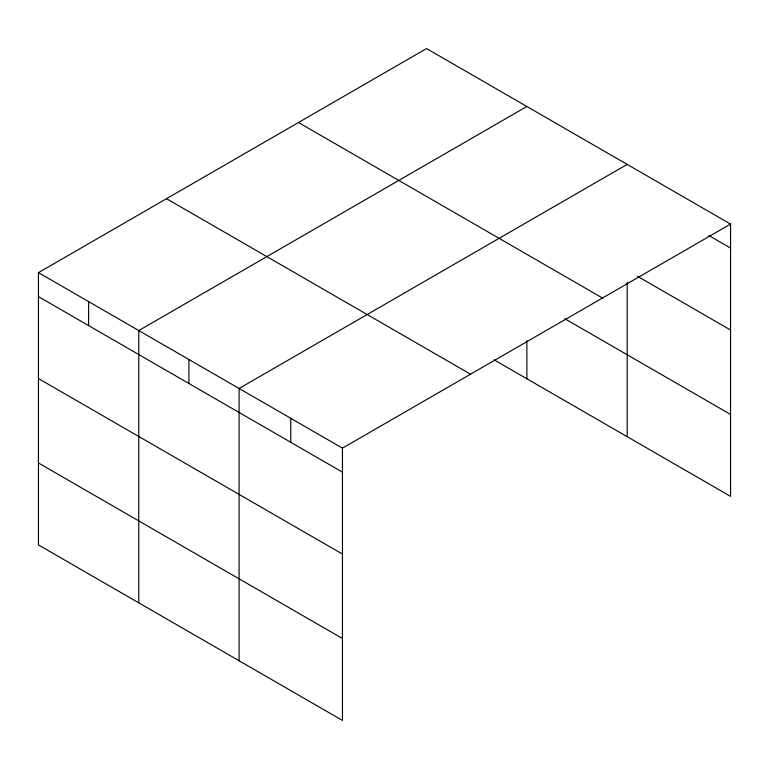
<?xml version="1.0" encoding="UTF-8"?>
<svg xmlns="http://www.w3.org/2000/svg" width="769" height="769" viewBox="0 0 769 769"><rect width="100%" height="100%" fill="white"/><g stroke="black" fill="none" stroke-linecap="round" stroke-linejoin="round"><path stroke-width="1.15" d="M730.55 224.077L426.555 48.572L38.45 272.639L38.45 544.923L342.445 720.428L342.445 448.144L730.55 224.077L730.55 496.361L494.111 359.863M526.871 106.487L138.766 330.555L138.766 602.838M627.187 164.403L239.092 388.47L239.092 660.754M708.845 235.545L730.55 248.079M637.53 276.302L730.55 330.007M298.478 122.511L602.473 298.026M564.744 318.702L730.55 414.433M166.527 198.69L470.522 374.205M38.45 272.639L342.445 448.144M38.45 296.632L342.445 472.147M38.45 378.569L342.445 554.074M38.45 462.986L342.445 638.501M627.187 282.223L627.187 436.686M526.871 340.773L526.871 378.771M290.769 418.307L290.769 442.31M188.934 359.517L188.934 383.51M88.608 301.592L88.608 325.595"/></g></svg>
